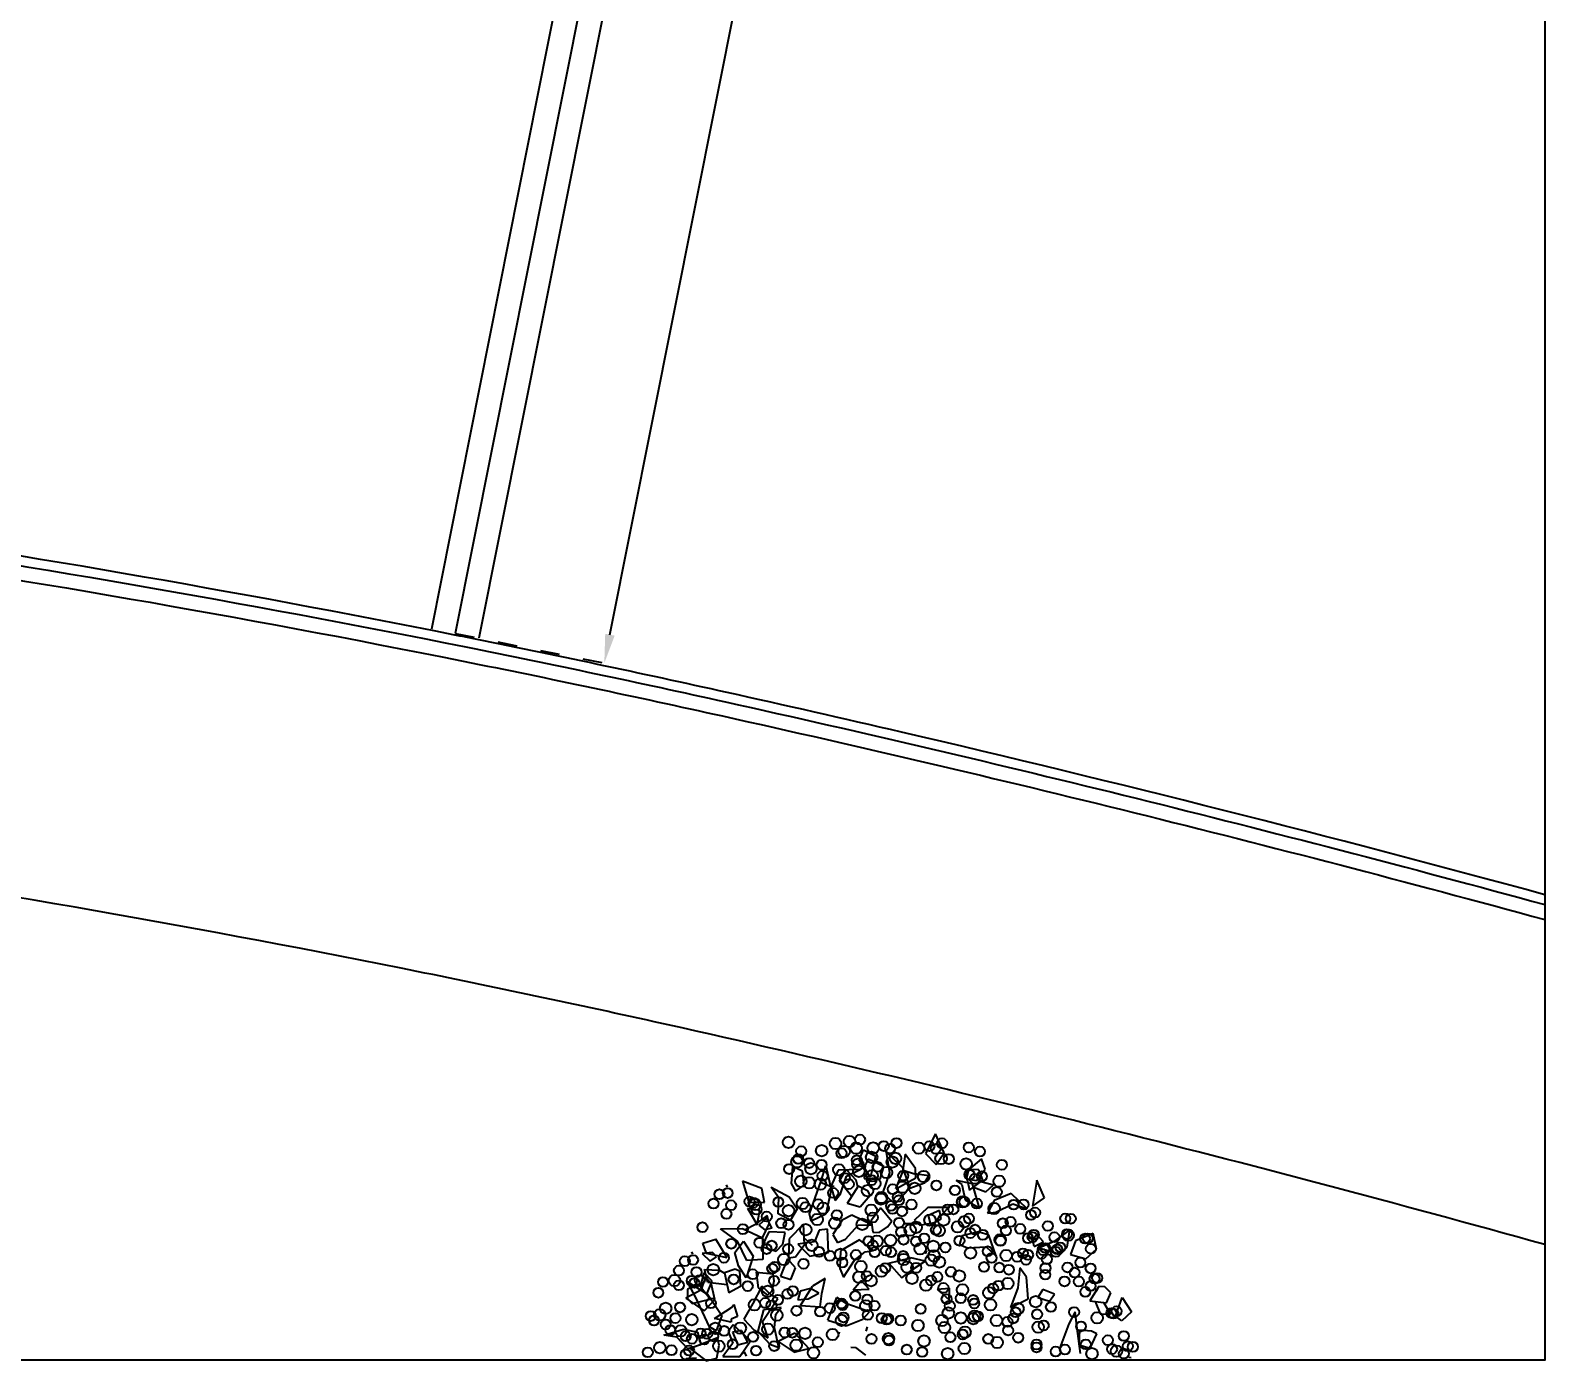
# Model space of a CAD drawing. Header units: millimetres. Extents: x 441061 to 442903, y 4515148 to 4515613.
# Drawn here: x 442364.61 to 442372.47, y 4515523.83 to 4515530.73 of the extents above; entities that cross this region are included whole.
import ezdxf

# ---------------------------------------------------------------- set-up
doc = ezdxf.new("R2010")
doc.units = ezdxf.units.MM
doc.linetypes.add('CONTINUA', pattern=[0])
doc.linetypes.add('PUNTOS2', pattern=[0.125, 0, -0.125])
for name, color, linetype in [('01_alzado', 5, 'CONTINUA'), ('01_cotas', 254, 'Continuous'), ('01_ejes', 10, 'Continuous'), ('01_implantación', 5, 'Continuous'), ('01_pinos', 7, 'Continuous'), ('01_piscinas', 254, 'Continuous'), ('01_urb interior', 4, 'Continuous'), ('ARBOL', 116, 'Continuous')]:
    doc.layers.add(name, color=color, linetype=linetype)
doc.styles.add('Estilo1', font='swissel.ttf')
doc.styles.add('ROMANS', font='romans')
doc.dimstyles.new('DECIMAL-50', dxfattribs={"dimtxt": 0.08, "dimasz": 0.15, "dimexe": 0.09, "dimexo": 0, "dimgap": 0.09, "dimtad": 0, "dimzin": 0, "dimdsep": 46, "dimtxsty": 'ROMANS', "dimcen": 0.09, "dimclrt": 6, "dimadec": 0, "dimazin": 0, "dimtfac": 1.38, "dimtix": 1, "dimtofl": 0, "dimtmove": 2, "dimatfit": 3, "dimldrblk": 'OBLIQUE', "dimfxl": 1, "dimtolj": 1, "dimtzin": 0, "dimarcsym": 0})

# ---------------------------------------------------------------- blocks, each defined once
blk = doc.blocks.new('*D141')
at = {"layer": '01_cotas', "color": 0, "linetype": 'PUNTOS2', "lineweight": -2, "transparency": 16777216}
for p, q in [((442370.722, 4515547.2203), (442371.5833, 4515547.049)), ((442366.8191, 4515527.5998), (442367.6804, 4515527.4285))]:
    blk.add_line(p, q, dxfattribs=at)
at = {"layer": '01_cotas', "color": 0, "lineweight": -2, "transparency": 16777216}
for p, q in [((442371.4658, 4515546.9194), (442369.6296, 4515537.6888)), ((442367.6214, 4515527.5931), (442369.4575, 4515536.8237))]:
    blk.add_line(p, q, dxfattribs=at)
at = {"layer": '01_cotas', "color": 0, "transparency": 16777216}
for points in [[(442371.4413, 4515546.9243), (442371.4903, 4515546.9145), (442371.4951, 4515547.0665)], [(442367.5968, 4515527.598), (442367.6459, 4515527.5883), (442367.5921, 4515527.446)]]:
    blk.add_solid(points, dxfattribs=at)
at = {"layer": '01_cotas', "color": 7, "transparency": 16777216, "insert": (442369.5436, 4515537.2563), "char_height": 0.18, "attachment_point": 5, "rotation": 78.74941, "style": 'Estilo1'}
blk.add_mtext('\\A1;20.00', dxfattribs=at)

msp = doc.modelspace()

# ---------------------------------------------------------------- linework, layer by layer
at = {"layer": '01_alzado', "elevation": 0}
msp.add_lwpolyline([(442335.7042, 4515554.5174), (442372.4705, 4515554.5174), (442372.4705, 4515523.8294), (442335.7042, 4515523.8294)], close=True, dxfattribs=at)
msp.add_lwpolyline([(442335.7042, 4515554.5174), (442372.4705, 4515554.5174), (442372.4705, 4515523.8294), (442335.7042, 4515523.8294)], close=True, dxfattribs=at)
at = {"layer": '01_ejes', "color": 10, "ltscale": 0.25}
msp.add_line((442370.722, 4515547.2203, 837.551), (442366.8191, 4515527.5998, 837.551), dxfattribs=at)
at = {"layer": '01_implantación', "linetype": 'Continuous'}
for p, q in [((442366.6965, 4515527.6242, 837.551), (442370.5507, 4515546.9995, 837.551)), ((442370.7958, 4515546.9505, 837.551), (442366.9417, 4515527.5754, 837.551))]:
    msp.add_line(p, q, dxfattribs=at)
for centre, radius, start, end in [((442353.7524, 4515462.1644, 837.551), 66.7187, 78.707237, 84.713754), ((442353.7524, 4515462.1644, 837.551), 66.7187, 78.65032, 78.707237), ((442353.7524, 4515462.1644, 837.551), 66.7187, 78.65032, 78.707237), ((442353.7524, 4515462.1644, 837.551), 66.7187, 77.467368, 78.65032), ((442348.36, 4515437.9063, 837.551), 91.5689, 76.88795, 77.467353), ((442348.36, 4515437.9063, 837.551), 91.5689, 74.733732, 76.88795)]:
    msp.add_arc(centre, radius, start, end, dxfattribs=at)
at = {"layer": '01_pinos', "color": 98}
for p, q in [((442368.7792, 4515524.8231, 837.551), (442368.7815, 4515524.8288, 837.551)), ((442368.2312, 4515524.7267, 837.551), (442368.2261, 4515524.7391, 837.551)), ((442368.713, 4515524.7534, 837.551), (442368.7597, 4515524.7331, 837.551)), ((442368.7597, 4515524.7331, 837.551), (442368.7849, 4515524.7326, 837.551)), ((442368.3809, 4515524.6414, 837.551), (442368.3758, 4515524.6538, 837.551)), ((442368.3454, 4515524.6421, 837.551), (442368.3477, 4515524.6478, 837.551)), ((442369.2156, 4515524.5357, 837.551), (442369.1486, 4515524.5368, 837.551)), ((442368.6721, 4515524.4233, 837.551), (442368.6339, 4515524.4583, 837.551)), ((442369.8065, 4515524.4715, 837.551), (442369.8201, 4515524.4531, 837.551)), ((442368.0519, 4515524.3794, 837.551), (442368.0468, 4515524.3917, 837.551)), ((442369.2581, 4515524.3803, 837.551), (442369.2653, 4515524.3983, 837.551)), ((442369.7502, 4515524.3749, 837.551), (442369.7639, 4515524.3565, 837.551)), ((442370.1402, 4515524.196, 837.551), (442370.1531, 4515524.1928, 837.551)), ((442368.0293, 4515523.9473, 837.551), (442368.036, 4515523.9692, 837.551)), ((442368.1403, 4515523.9596, 837.551), (442368.147, 4515523.9816, 837.551)), ((442368.8002, 4515523.9735, 837.551), (442368.8132, 4515523.9703, 837.551)), ((442368.9513, 4515523.9792, 837.551), (442368.958, 4515524.0011, 837.551)), ((442370.3124, 4515523.8451, 837.551), (442370.3254, 4515523.8419, 837.551))]:
    msp.add_line(p, q, dxfattribs=at)
for centre, radius in [((442368.5475, 4515524.9591, 837.551), 0.0297), ((442368.7916, 4515524.9528, 837.551), 0.0297), ((442368.8635, 4515524.9636, 837.551), 0.0297), ((442368.9189, 4515524.9738, 837.551), 0.0258), ((442369.0419, 4515524.9399, 837.551), 0.0258), ((442369.1079, 4515524.9555, 837.551), 0.0258), ((442369.2785, 4515524.9392, 837.551), 0.0258), ((442369.3445, 4515524.9548, 837.551), 0.0258), ((442368.5918, 4515524.8585, 837.551), 0.0297), ((442368.5983, 4515524.8727, 837.551), 0.0258), ((442368.6135, 4515524.9133, 837.551), 0.0258), ((442368.7198, 4515524.916, 837.551), 0.0297), ((442368.8226, 4515524.9028, 837.551), 0.0258), ((442368.836, 4515524.912, 837.551), 0.0297), ((442368.8988, 4515524.9285, 837.551), 0.0297), ((442368.902, 4515524.8662, 837.551), 0.0258), ((442368.9789, 4515524.8816, 837.551), 0.0297), ((442368.9865, 4515524.9297, 837.551), 0.0297), ((442369.0743, 4515524.9264, 837.551), 0.0258), ((442369.086, 4515524.8573, 837.551), 0.0297), ((442369.1025, 4515524.8764, 837.551), 0.0297), ((442369.2231, 4515524.9289, 837.551), 0.0297), ((442369.3109, 4515524.9257, 837.551), 0.0258), ((442369.339, 4515524.8756, 837.551), 0.0297), ((442369.3794, 4515524.8726, 837.551), 0.0258), ((442369.4827, 4515524.9326, 837.551), 0.0258), ((442369.5408, 4515524.9113, 837.551), 0.0258), ((442368.551, 4515524.8205, 837.551), 0.0258), ((442368.6547, 4515524.8516, 837.551), 0.0258), ((442368.6641, 4515524.8228, 837.551), 0.0297), ((442368.7193, 4515524.8428, 837.551), 0.0258), ((442368.7241, 4515524.7851, 837.551), 0.0258), ((442368.8088, 4515524.8171, 837.551), 0.0297), ((442368.907, 4515524.8448, 837.551), 0.0297), ((442368.913, 4515524.809, 837.551), 0.0297), ((442368.9819, 4515524.7857, 837.551), 0.0297), ((442369.0099, 4515524.8316, 837.551), 0.0258), ((442369.056, 4515524.803, 837.551), 0.0297), ((442369.1426, 4515524.7864, 837.551), 0.0258), ((442369.2486, 4515524.7817, 837.551), 0.0297), ((442369.4688, 4515524.847, 837.551), 0.0297), ((442369.4865, 4515524.7918, 837.551), 0.0258), ((442369.5511, 4515524.783, 837.551), 0.0258), ((442369.6545, 4515524.8429, 837.551), 0.0258), ((442368.6115, 4515524.757, 837.551), 0.0297), ((442368.6553, 4515524.7487, 837.551), 0.0297), ((442368.7129, 4515524.7426, 837.551), 0.0297), ((442368.8394, 4515524.7734, 837.551), 0.0258), ((442368.8604, 4515524.7424, 837.551), 0.0258), ((442368.9572, 4515524.7084, 837.551), 0.0297), ((442368.979, 4515524.7632, 837.551), 0.0258), ((442368.996, 4515524.7459, 837.551), 0.0297), ((442369.0886, 4515524.7159, 837.551), 0.0258), ((442369.1392, 4515524.7264, 837.551), 0.0297), ((442369.2024, 4515524.7204, 837.551), 0.0297), ((442369.3146, 4515524.7358, 837.551), 0.0258), ((442369.411, 4515524.7101, 837.551), 0.0258), ((442369.5143, 4515524.7701, 837.551), 0.0258), ((442369.628, 4515524.7017, 837.551), 0.0258), ((442369.6406, 4515524.7573, 837.551), 0.0297), ((442368.1585, 4515524.6414, 837.551), 0.0258), ((442368.189, 4515524.6896, 837.551), 0.0258), ((442368.232, 4515524.6961, 837.551), 0.0258), ((442368.2497, 4515524.6331, 837.551), 0.0258), ((442368.3454, 4515524.6518, 837.551), 0.0258), ((442368.3656, 4515524.6457, 837.551), 0.0258), ((442368.375, 4515524.6362, 837.551), 0.0297), ((442368.4949, 4515524.6496, 837.551), 0.0258), ((442368.6199, 4515524.6416, 837.551), 0.0297), ((442368.6358, 4515524.6227, 837.551), 0.0258), ((442368.7018, 4515524.6383, 837.551), 0.0258), ((442368.7789, 4515524.6968, 837.551), 0.0258), ((442369.0273, 4515524.6649, 837.551), 0.0297), ((442369.0296, 4515524.6727, 837.551), 0.0297), ((442369.0793, 4515524.6298, 837.551), 0.0258), ((442369.1144, 4515524.6758, 837.551), 0.0258), ((442369.1201, 4515524.6587, 837.551), 0.0258), ((442369.1857, 4515524.6363, 837.551), 0.0258), ((442369.4513, 4515524.6508, 837.551), 0.0297), ((442369.46, 4515524.6505, 837.551), 0.0258), ((442369.5246, 4515524.6417, 837.551), 0.0258), ((442369.7158, 4515524.6357, 837.551), 0.0258), ((442369.7672, 4515524.6369, 837.551), 0.0258), ((442368.2255, 4515524.588, 837.551), 0.0258), ((442368.3816, 4515524.6108, 837.551), 0.0258), ((442368.4349, 4515524.5742, 837.551), 0.0258), ((442368.5481, 4515524.6047, 837.551), 0.0297), ((442368.6964, 4515524.5591, 837.551), 0.0297), ((442368.7271, 4515524.6173, 837.551), 0.0297), ((442368.7987, 4515524.582, 837.551), 0.0258), ((442368.977, 4515524.6069, 837.551), 0.0297), ((442368.9848, 4515524.5691, 837.551), 0.0258), ((442369.0876, 4515524.6134, 837.551), 0.0258), ((442369.1367, 4515524.6008, 837.551), 0.0258), ((442369.2815, 4515524.5552, 837.551), 0.0297), ((442369.3525, 4515524.5562, 837.551), 0.0297), ((442369.3742, 4515524.6109, 837.551), 0.0258), ((442369.4029, 4515524.6112, 837.551), 0.0258), ((442369.4606, 4515524.5476, 837.551), 0.0297), ((442369.4839, 4515524.5636, 837.551), 0.0258), ((442369.6141, 4515524.616, 837.551), 0.0297), ((442369.6999, 4515524.5465, 837.551), 0.0258), ((442369.8057, 4515524.5825, 837.551), 0.0258), ((442369.827, 4515524.5949, 837.551), 0.0258), ((442369.9834, 4515524.5636, 837.551), 0.0258), ((442370.0119, 4515524.5629, 837.551), 0.0258), ((442368.1011, 4515524.5185, 837.551), 0.0258), ((442368.3108, 4515524.5086, 837.551), 0.0258), ((442368.51, 4515524.5393, 837.551), 0.0258), ((442368.5477, 4515524.5316, 837.551), 0.0258), ((442368.6371, 4515524.5059, 837.551), 0.0297), ((442368.7875, 4515524.5395, 837.551), 0.0297), ((442368.9305, 4515524.5336, 837.551), 0.0297), ((442369.1212, 4515524.5419, 837.551), 0.0258), ((442369.1317, 4515524.4942, 837.551), 0.0258), ((442369.1787, 4515524.5036, 837.551), 0.0297), ((442369.2097, 4515524.5183, 837.551), 0.0297), ((442369.3126, 4515524.5051, 837.551), 0.0258), ((442369.3289, 4515524.501, 837.551), 0.0297), ((442369.4249, 4515524.5204, 837.551), 0.0297), ((442369.4915, 4515524.488, 837.551), 0.0258), ((442369.5154, 4515524.5065, 837.551), 0.0258), ((442369.5562, 4515524.4792, 837.551), 0.0258), ((442369.6595, 4515524.5392, 837.551), 0.0258), ((442369.6756, 4515524.5014, 837.551), 0.0258), ((442369.7499, 4515524.5103, 837.551), 0.0258), ((442369.8138, 4515524.4673, 837.551), 0.0258), ((442369.8202, 4515524.4799, 837.551), 0.0258), ((442369.8931, 4515524.525, 837.551), 0.0258), ((442369.9272, 4515524.467, 837.551), 0.0258), ((442369.9923, 4515524.4832, 837.551), 0.0258), ((442369.9981, 4515524.4773, 837.551), 0.0297), ((442368.2508, 4515524.4332, 837.551), 0.0258), ((442368.397, 4515524.4379, 837.551), 0.0258), ((442368.434, 4515524.4054, 837.551), 0.0258), ((442368.4605, 4515524.4233, 837.551), 0.0258), ((442368.5455, 4515524.4062, 837.551), 0.0258), ((442368.6684, 4515524.4249, 837.551), 0.0297), ((442368.7061, 4515524.3911, 837.551), 0.0258), ((442368.9631, 4515524.4464, 837.551), 0.0258), ((442368.9854, 4515524.4235, 837.551), 0.0258), ((442368.9946, 4515524.3892, 837.551), 0.0258), ((442369.0066, 4515524.4469, 837.551), 0.0297), ((442369.0528, 4515524.397, 837.551), 0.0258), ((442369.0769, 4515524.4509, 837.551), 0.0297), ((442369.0796, 4515524.3891, 837.551), 0.0258), ((442369.1446, 4515524.4539, 837.551), 0.0258), ((442369.2092, 4515524.4451, 837.551), 0.0258), ((442369.2301, 4515524.4064, 837.551), 0.0297), ((442369.2518, 4515524.4611, 837.551), 0.0258), ((442369.2987, 4515524.4195, 837.551), 0.0297), ((442369.3615, 4515524.4138, 837.551), 0.0258), ((442369.4345, 4515524.4487, 837.551), 0.0258), ((442369.4922, 4515524.3851, 837.551), 0.0297), ((442369.5808, 4515524.3939, 837.551), 0.0258), ((442369.6457, 4515524.4535, 837.551), 0.0297), ((442369.6474, 4515524.4478, 837.551), 0.0258), ((442369.7901, 4515524.462, 837.551), 0.0258), ((442369.8706, 4515524.4037, 837.551), 0.0297), ((442369.8804, 4515524.411, 837.551), 0.0258), ((442369.934, 4515524.3911, 837.551), 0.0258), ((442369.9422, 4515524.4041, 837.551), 0.0258), ((442369.9577, 4515524.4145, 837.551), 0.0258), ((442370.0859, 4515524.4596, 837.551), 0.0258), ((442370.1006, 4515524.4609, 837.551), 0.0258), ((442370.1164, 4515524.4071, 837.551), 0.0258), ((442368.0097, 4515524.3423, 837.551), 0.0258), ((442368.0526, 4515524.3487, 837.551), 0.0258), ((442368.2126, 4515524.3603, 837.551), 0.0258), ((442368.4756, 4515524.313, 837.551), 0.0258), ((442368.5237, 4515524.3514, 837.551), 0.0297), ((442368.6258, 4515524.3291, 837.551), 0.0258), ((442368.7625, 4515524.37, 837.551), 0.0258), ((442368.818, 4515524.3779, 837.551), 0.0297), ((442368.8265, 4515524.3357, 837.551), 0.0258), ((442368.8976, 4515524.3753, 837.551), 0.0258), ((442368.9226, 4515524.3151, 837.551), 0.0297), ((442369.1452, 4515524.3511, 837.551), 0.0297), ((442369.1429, 4515524.3698, 837.551), 0.0258), ((442369.1637, 4515524.3115, 837.551), 0.0297), ((442369.2102, 4515524.3084, 837.551), 0.0258), ((442369.2872, 4515524.3482, 837.551), 0.0297), ((442369.3025, 4515524.3706, 837.551), 0.0297), ((442369.33, 4515524.3385, 837.551), 0.0297), ((442369.5618, 4515524.3126, 837.551), 0.0258), ((442369.6013, 4515524.3591, 837.551), 0.0258), ((442369.6413, 4515524.3092, 837.551), 0.0258), ((442369.6769, 4515524.3725, 837.551), 0.0297), ((442369.7339, 4515524.3654, 837.551), 0.0258), ((442369.764, 4515524.3834, 837.551), 0.0258), ((442369.7797, 4515524.3498, 837.551), 0.0258), ((442369.7902, 4515524.3755, 837.551), 0.0258), ((442369.8613, 4515524.3808, 837.551), 0.0258), ((442369.8881, 4515524.3527, 837.551), 0.0258), ((442369.9951, 4515524.3102, 837.551), 0.0258), ((442370.0615, 4515524.3356, 837.551), 0.0258), ((442367.8964, 4515524.2346, 837.551), 0.0258), ((442367.9565, 4515524.2426, 837.551), 0.0297), ((442367.9792, 4515524.2941, 837.551), 0.0258), ((442368.0461, 4515524.2406, 837.551), 0.0258), ((442368.0594, 4515524.2294, 837.551), 0.0258), ((442368.0704, 4515524.2857, 837.551), 0.0258), ((442368.087, 4515524.2442, 837.551), 0.0258), ((442368.1575, 4515524.2986, 837.551), 0.0297), ((442368.2628, 4515524.2482, 837.551), 0.0258), ((442368.3622, 4515524.275, 837.551), 0.0258), ((442368.4635, 4515524.3041, 837.551), 0.0258), ((442368.4727, 4515524.241, 837.551), 0.0258), ((442368.9132, 4515524.2594, 837.551), 0.0297), ((442368.9536, 4515524.2651, 837.551), 0.0258), ((442368.9757, 4515524.2413, 837.551), 0.0297), ((442369.0297, 4515524.2908, 837.551), 0.0297), ((442369.0499, 4515524.3069, 837.551), 0.0258), ((442369.1884, 4515524.2536, 837.551), 0.0297), ((442369.2874, 4515524.2427, 837.551), 0.0258), ((442369.3198, 4515524.2611, 837.551), 0.0258), ((442369.3903, 4515524.287, 837.551), 0.0258), ((442369.4336, 4515524.2656, 837.551), 0.0297), ((442369.6852, 4515524.2272, 837.551), 0.0297), ((442369.6909, 4515524.2983, 837.551), 0.0258), ((442369.8797, 4515524.2726, 837.551), 0.0258), ((442369.8808, 4515524.307, 837.551), 0.0258), ((442369.9793, 4515524.2376, 837.551), 0.0258), ((442370.0321, 4515524.2833, 837.551), 0.0258), ((442370.0539, 4515524.237, 837.551), 0.0258), ((442370.1149, 4515524.3052, 837.551), 0.0258), ((442370.1355, 4515524.252, 837.551), 0.0258), ((442370.1488, 4515524.2551, 837.551), 0.0258), ((442367.8724, 4515524.1789, 837.551), 0.0258), ((442367.9789, 4515524.2171, 837.551), 0.0258), ((442368.3359, 4515524.213, 837.551), 0.0258), ((442368.4397, 4515524.1859, 837.551), 0.0297), ((442368.5426, 4515524.1727, 837.551), 0.0258), ((442368.5703, 4515524.1875, 837.551), 0.0258), ((442368.894, 4515524.1622, 837.551), 0.0258), ((442369.2608, 4515524.2179, 837.551), 0.0297), ((442369.3513, 4515524.2039, 837.551), 0.0258), ((442369.4503, 4515524.194, 837.551), 0.0297), ((442369.587, 4515524.178, 837.551), 0.0297), ((442369.6091, 4515524.2015, 837.551), 0.0258), ((442369.6369, 4515524.2156, 837.551), 0.0258), ((442370.0874, 4515524.1832, 837.551), 0.0258), ((442370.1151, 4515524.2137, 837.551), 0.0258), ((442367.9105, 4515524.0978, 837.551), 0.0297), ((442367.985, 4515524.1028, 837.551), 0.0258), ((442368.1455, 4515524.1246, 837.551), 0.0258), ((442368.3712, 4515524.116, 837.551), 0.0297), ((442368.4267, 4515524.1262, 837.551), 0.0258), ((442368.459, 4515524.1127, 837.551), 0.0258), ((442368.4927, 4515524.1418, 837.551), 0.0258), ((442368.5895, 4515524.0855, 837.551), 0.0258), ((442368.7119, 4515524.0807, 837.551), 0.0258), ((442368.7623, 4515524.0989, 837.551), 0.0258), ((442368.8229, 4515524.1226, 837.551), 0.0258), ((442368.8284, 4515524.1145, 837.551), 0.0258), ((442368.9492, 4515524.111, 837.551), 0.0297), ((442368.9565, 4515524.1442, 837.551), 0.0258), ((442368.9935, 4515524.1117, 837.551), 0.0258), ((442369.2331, 4515524.0947, 837.551), 0.0258), ((442369.3679, 4515524.146, 837.551), 0.0258), ((442369.3767, 4515524.0734, 837.551), 0.0297), ((442369.3841, 4515524.111, 837.551), 0.0258), ((442369.4411, 4515524.1503, 837.551), 0.0258), ((442369.5058, 4515524.1415, 837.551), 0.0258), ((442369.5116, 4515524.1231, 837.551), 0.0258), ((442369.5952, 4515524.1159, 837.551), 0.0297), ((442369.7261, 4515524.0773, 837.551), 0.0258), ((442369.7384, 4515524.0963, 837.551), 0.0297), ((442369.83, 4515524.1323, 837.551), 0.0297), ((442369.9091, 4515524.1047, 837.551), 0.0258), ((442370.0291, 4515524.0783, 837.551), 0.0258), ((442370.2226, 4515524.0737, 837.551), 0.0258), ((442370.2496, 4515524.0828, 837.551), 0.0258), ((442367.8335, 4515524.0579, 837.551), 0.0258), ((442367.8499, 4515524.0347, 837.551), 0.0258), ((442367.8795, 4515524.0644, 837.551), 0.0297), ((442367.9106, 4515524.0143, 837.551), 0.0258), ((442367.961, 4515524.047, 837.551), 0.0258), ((442368.0456, 4515524.0392, 837.551), 0.0297), ((442368.1675, 4515523.994, 837.551), 0.0297), ((442368.2977, 4515523.9953, 837.551), 0.0297), ((442368.4872, 4515524.0627, 837.551), 0.0297), ((442368.8229, 4515524.0354, 837.551), 0.0297), ((442368.8329, 4515524.0509, 837.551), 0.0258), ((442368.959, 4515524.064, 837.551), 0.0258), ((442369.0313, 4515524.0469, 837.551), 0.0258), ((442369.0563, 4515524.0391, 837.551), 0.0258), ((442369.0652, 4515524.0435, 837.551), 0.0258), ((442369.1298, 4515524.0347, 837.551), 0.0258), ((442369.2193, 4515524.0091, 837.551), 0.0297), ((442369.3441, 4515524.0342, 837.551), 0.0297), ((442369.3563, 4515523.9981, 837.551), 0.0297), ((442369.4417, 4515524.0475, 837.551), 0.0297), ((442369.5061, 4515524.044, 837.551), 0.0297), ((442369.5135, 4515524.0573, 837.551), 0.0297), ((442369.5304, 4515524.0562, 837.551), 0.0258), ((442369.6265, 4515524.0349, 837.551), 0.0297), ((442369.6835, 4515524.0277, 837.551), 0.0258), ((442369.7136, 4515524.0457, 837.551), 0.0258), ((442369.8374, 4515524.0669, 837.551), 0.0258), ((442369.8432, 4515524.0006, 837.551), 0.0297), ((442369.8715, 4515524.0089, 837.551), 0.0258), ((442370.065, 4515524.0042, 837.551), 0.0258), ((442370.1486, 4515524.0483, 837.551), 0.0297), ((442370.2331, 4515524.0704, 837.551), 0.0258), ((442367.9347, 4515523.985, 837.551), 0.0258), ((442367.9885, 4515523.9815, 837.551), 0.0297), ((442368.0143, 4515523.9533, 837.551), 0.0258), ((442368.0467, 4515523.9398, 837.551), 0.0258), ((442368.0914, 4515523.9683, 837.551), 0.0258), ((442368.111, 4515523.9364, 837.551), 0.0258), ((442368.1254, 4515523.9657, 837.551), 0.0258), ((442368.1577, 4515523.9522, 837.551), 0.0258), ((442368.2139, 4515523.9807, 837.551), 0.0258), ((442368.3637, 4515523.9495, 837.551), 0.0258), ((442368.4408, 4515523.9893, 837.551), 0.0297), ((442368.5273, 4515523.9728, 837.551), 0.0258), ((442368.5677, 4515523.9713, 837.551), 0.0258), ((442368.6334, 4515523.968, 837.551), 0.0297), ((442368.6994, 4515523.9222, 837.551), 0.0258), ((442368.7764, 4515523.962, 837.551), 0.0297), ((442368.9778, 4515523.9392, 837.551), 0.0258), ((442369.0658, 4515523.9407, 837.551), 0.0297), ((442369.069, 4515523.9309, 837.551), 0.0258), ((442369.2505, 4515523.9281, 837.551), 0.0297), ((442369.3873, 4515523.9481, 837.551), 0.0258), ((442369.4512, 4515523.9624, 837.551), 0.0258), ((442369.4634, 4515523.9738, 837.551), 0.0297), ((442369.584, 4515523.9391, 837.551), 0.0258), ((442369.6301, 4515523.921, 837.551), 0.0297), ((442369.6868, 4515523.9833, 837.551), 0.0258), ((442369.7393, 4515523.9455, 837.551), 0.0258), ((442370.2044, 4515523.9324, 837.551), 0.0258), ((442370.2872, 4515523.9543, 837.551), 0.0258), ((442367.8175, 4515523.8696, 837.551), 0.0258), ((442367.88, 4515523.8937, 837.551), 0.0297), ((442367.9406, 4515523.8806, 837.551), 0.0258), ((442368.015, 4515523.8585, 837.551), 0.0258), ((442368.0317, 4515523.8787, 837.551), 0.0258), ((442368.1859, 4515523.9021, 837.551), 0.0297), ((442368.258, 4515523.9113, 837.551), 0.0258), ((442368.3792, 4515523.8782, 837.551), 0.0258), ((442368.4734, 4515523.9022, 837.551), 0.0258), ((442368.5871, 4515523.9067, 837.551), 0.0297), ((442368.6776, 4515523.8674, 837.551), 0.0297), ((442369.161, 4515523.8837, 837.551), 0.0258), ((442369.241, 4515523.8713, 837.551), 0.0258), ((442369.3734, 4515523.8625, 837.551), 0.0297), ((442369.46, 4515523.8897, 837.551), 0.0297), ((442369.8346, 4515523.8952, 837.551), 0.0258), ((442369.8346, 4515523.9102, 837.551), 0.0258), ((442369.9335, 4515523.8736, 837.551), 0.0258), ((442369.9817, 4515523.8839, 837.551), 0.0258), ((442370.0898, 4515523.9111, 837.551), 0.0258), ((442370.1218, 4515523.8626, 837.551), 0.0297), ((442370.2262, 4515523.8861, 837.551), 0.0258), ((442370.2494, 4515523.876, 837.551), 0.0297), ((442370.2874, 4515523.8628, 837.551), 0.0258), ((442370.3077, 4515523.9011, 837.551), 0.0258), ((442370.3339, 4515523.8981, 837.551), 0.0258)]:
    msp.add_circle(centre, radius, dxfattribs=at)
at = {"layer": '01_piscinas', "elevation": 837.551}
msp.add_lwpolyline([(442372.4705, 4515524.4286, 0.013259), (442367.8503, 4515525.585, 0.005162), (442366.538, 4515525.8626, 0.026485), (442359.7323, 4515526.8573, 0.006797), (442357.9677, 4515527.0082)], format="xyb", dxfattribs=at)
at = {"layer": '01_urb interior', "color": 2, "elevation": 837.551}
for points in [[(442335.7042, 4515527.9962), (442338.1787, 4515528.1341), (442338.2233, 4515528.1366), (442343.6116, 4515528.4368, 0.005835), (442352.0075, 4515528.8637, -0.002257), (442352.611, 4515528.8726, -0.002318), (442353.229, 4515528.8761, -0.000234), (442353.2447, 4515528.8761, -0.000109), (442353.2738, 4515528.8762, -0.024811), (442359.8961, 4515528.55, -0.026464), (442366.8742, 4515527.5298, -0.005162), (442368.2208, 4515527.245, -0.011961), (442372.4705, 4515526.193, -0.011961)], [(442335.7042, 4515527.9211), (442338.1829, 4515528.0592), (442338.2275, 4515528.0617), (442343.6151, 4515528.3618, 0.005834), (442352.0106, 4515528.7887, -0.002251), (442352.6118, 4515528.7976, -0.002318), (442353.2292, 4515528.8011, -0.000235), (442353.2448, 4515528.8011, -0.000109), (442353.2738, 4515528.8012, -0.024812), (442359.889, 4515528.4753, -0.026464), (442366.8594, 4515527.4563, -0.005162), (442368.2045, 4515527.1718, -0.012017), (442372.4705, 4515526.1153, -0.012017)]]:
    msp.add_lwpolyline(points, format="xyb", dxfattribs=at)
at = {"layer": 'ARBOL', "color": 56}
for p, q in [((442369.3108, 4515525.0033, 837.551), (442369.2581, 4515524.9017, 837.551)), ((442369.3558, 4515524.9048, 837.551), (442369.3108, 4515525.0033, 837.551)), ((442368.914, 4515524.8683, 837.551), (442368.9375, 4515524.9207, 837.551)), ((442368.9375, 4515524.9207, 837.551), (442369.0007, 4515524.8877, 837.551)), ((442368.9737, 4515524.7763, 837.551), (442369.0007, 4515524.8877, 837.551)), ((442369.0726, 4515524.8012, 837.551), (442369.0553, 4515524.9085, 837.551)), ((442369.0553, 4515524.9085, 837.551), (442369.1382, 4515524.8291, 837.551)), ((442369.1522, 4515524.8986, 837.551), (442369.1383, 4515524.8029, 837.551)), ((442369.2062, 4515524.8243, 837.551), (442369.1522, 4515524.8986, 837.551)), ((442369.2581, 4515524.9017, 837.551), (442369.3144, 4515524.8442, 837.551)), ((442369.3144, 4515524.8442, 837.551), (442369.3558, 4515524.9048, 837.551)), ((442368.5676, 4515524.8346, 837.551), (442368.5616, 4515524.7461, 837.551)), ((442368.6195, 4515524.8101, 837.551), (442368.5676, 4515524.8346, 837.551)), ((442368.6293, 4515524.7362, 837.551), (442368.6195, 4515524.8101, 837.551)), ((442368.716, 4515524.7542, 837.551), (442368.7407, 4515524.837, 837.551)), ((442368.7407, 4515524.837, 837.551), (442368.7682, 4515524.7142, 837.551)), ((442368.8047, 4515524.8155, 837.551), (442368.7674, 4515524.7293, 837.551)), ((442368.9194, 4515524.818, 837.551), (442368.8047, 4515524.8155, 837.551)), ((442368.8129, 4515524.7581, 837.551), (442368.8475, 4515524.8176, 837.551)), ((442368.8475, 4515524.8176, 837.551), (442368.8991, 4515524.7623, 837.551)), ((442368.8487, 4515524.7837, 837.551), (442368.9194, 4515524.818, 837.551)), ((442368.9737, 4515524.7763, 837.551), (442368.914, 4515524.8683, 837.551)), ((442368.9449, 4515524.8402, 837.551), (442368.9402, 4515524.7714, 837.551)), ((442368.9615, 4515524.8716, 837.551), (442368.9449, 4515524.8402, 837.551)), ((442369.0422, 4515524.8336, 837.551), (442368.9615, 4515524.8716, 837.551)), ((442369.0233, 4515524.7678, 837.551), (442369.0422, 4515524.8336, 837.551)), ((442369.1382, 4515524.8291, 837.551), (442369.177, 4515524.721, 837.551)), ((442369.1432, 4515524.8152, 837.551), (442369.2014, 4515524.7962, 837.551)), ((442369.2084, 4515524.7745, 837.551), (442369.2062, 4515524.8243, 837.551)), ((442369.4904, 4515524.8177, 837.551), (442369.4667, 4515524.7959, 837.551)), ((442369.4817, 4515524.8157, 837.551), (442369.4692, 4515524.7705, 837.551)), ((442369.5485, 4515524.874, 837.551), (442369.4817, 4515524.8157, 837.551)), ((442369.5347, 4515524.8173, 837.551), (442369.4904, 4515524.8177, 837.551)), ((442369.5226, 4515524.7608, 837.551), (442369.5679, 4515524.8199, 837.551)), ((442369.555, 4515524.7636, 837.551), (442369.5347, 4515524.8173, 837.551)), ((442369.5679, 4515524.8199, 837.551), (442369.5485, 4515524.874, 837.551)), ((442368.4096, 4515524.7201, 837.551), (442368.3081, 4515524.7579, 837.551)), ((442368.3081, 4515524.7579, 837.551), (442368.3426, 4515524.6488, 837.551)), ((442368.5616, 4515524.7461, 837.551), (442368.5847, 4515524.7053, 837.551)), ((442368.5847, 4515524.7053, 837.551), (442368.6293, 4515524.7362, 837.551)), ((442368.6558, 4515524.5891, 837.551), (442368.716, 4515524.7542, 837.551)), ((442368.7674, 4515524.7293, 837.551), (442368.7902, 4515524.6571, 837.551)), ((442368.8744, 4515524.6796, 837.551), (442368.8129, 4515524.7581, 837.551)), ((442368.8166, 4515524.6919, 837.551), (442368.8487, 4515524.7837, 837.551)), ((442368.8166, 4515524.6919, 837.551), (442368.8487, 4515524.7837, 837.551)), ((442368.9086, 4515524.7315, 837.551), (442368.8514, 4515524.6424, 837.551)), ((442368.9071, 4515524.7291, 837.551), (442368.8991, 4515524.7623, 837.551)), ((442368.9614, 4515524.7066, 837.551), (442368.9086, 4515524.7315, 837.551)), ((442368.9402, 4515524.7714, 837.551), (442369.0233, 4515524.7678, 837.551)), ((442369.0363, 4515524.6961, 837.551), (442369.0726, 4515524.8012, 837.551)), ((442369.1042, 4515524.7183, 837.551), (442369.1383, 4515524.8029, 837.551)), ((442369.1042, 4515524.7183, 837.551), (442369.2084, 4515524.7745, 837.551)), ((442369.177, 4515524.721, 837.551), (442369.2533, 4515524.7485, 837.551)), ((442369.2763, 4515524.7856, 837.551), (442369.2014, 4515524.7962, 837.551)), ((442369.2533, 4515524.7485, 837.551), (442369.2763, 4515524.7856, 837.551)), ((442369.5017, 4515524.7434, 837.551), (442369.4167, 4515524.7614, 837.551)), ((442369.4167, 4515524.7614, 837.551), (442369.4469, 4515524.741, 837.551)), ((442369.4469, 4515524.741, 837.551), (442369.4643, 4515524.6606, 837.551)), ((442369.4667, 4515524.7959, 837.551), (442369.4868, 4515524.7108, 837.551)), ((442369.4692, 4515524.7705, 837.551), (442369.5226, 4515524.7608, 837.551)), ((442369.4868, 4515524.7108, 837.551), (442369.555, 4515524.7636, 837.551)), ((442369.5389, 4515524.6169, 837.551), (442369.5017, 4515524.7434, 837.551)), ((442369.5081, 4515524.7273, 837.551), (442369.5715, 4515524.7017, 837.551)), ((442369.5451, 4515524.7559, 837.551), (442369.6109, 4515524.7381, 837.551)), ((442369.5715, 4515524.7017, 837.551), (442369.6109, 4515524.7381, 837.551)), ((442369.8365, 4515524.7634, 837.551), (442369.8128, 4515524.6288, 837.551)), ((442369.8761, 4515524.6712, 837.551), (442369.8365, 4515524.7634, 837.551)), ((442368.3426, 4515524.6488, 837.551), (442368.4231, 4515524.6479, 837.551)), ((442368.4231, 4515524.6479, 837.551), (442368.4096, 4515524.7201, 837.551)), ((442368.4978, 4515524.6714, 837.551), (442368.4569, 4515524.7263, 837.551)), ((442368.4569, 4515524.7263, 837.551), (442368.5517, 4515524.6769, 837.551)), ((442368.4945, 4515524.5878, 837.551), (442368.4978, 4515524.6714, 837.551)), ((442368.5517, 4515524.6769, 837.551), (442368.5923, 4515524.6145, 837.551)), ((442368.7682, 4515524.7142, 837.551), (442368.7417, 4515524.5858, 837.551)), ((442368.7902, 4515524.6571, 837.551), (442368.8166, 4515524.6919, 837.551)), ((442368.9713, 4515524.6834, 837.551), (442368.9185, 4515524.6234, 837.551)), ((442368.9713, 4515524.6834, 837.551), (442368.9614, 4515524.7066, 837.551)), ((442369.0986, 4515524.6404, 837.551), (442369.0363, 4515524.6961, 837.551)), ((442369.177, 4515524.721, 837.551), (442369.0986, 4515524.6404, 837.551)), ((442369.4643, 4515524.6606, 837.551), (442369.5389, 4515524.6169, 837.551)), ((442369.6153, 4515524.6582, 837.551), (442369.5805, 4515524.5911, 837.551)), ((442369.7027, 4515524.6929, 837.551), (442369.6153, 4515524.6582, 837.551)), ((442369.7856, 4515524.6135, 837.551), (442369.7027, 4515524.6929, 837.551)), ((442369.8128, 4515524.6288, 837.551), (442369.8761, 4515524.6712, 837.551)), ((442368.3347, 4515524.6184, 837.551), (442368.3848, 4515524.5312, 837.551)), ((442368.3347, 4515524.6184, 837.551), (442368.3985, 4515524.6068, 837.551)), ((442368.4376, 4515524.5796, 837.551), (442368.3772, 4515524.5341, 837.551)), ((442368.3848, 4515524.5312, 837.551), (442368.3985, 4515524.6068, 837.551)), ((442368.4476, 4515524.5371, 837.551), (442368.4376, 4515524.5796, 837.551)), ((442368.5577, 4515524.5549, 837.551), (442368.4945, 4515524.5878, 837.551)), ((442368.5923, 4515524.6145, 837.551), (442368.5577, 4515524.5549, 837.551)), ((442368.6651, 4515524.5507, 837.551), (442368.6558, 4515524.5891, 837.551)), ((442368.7417, 4515524.5858, 837.551), (442368.6651, 4515524.5507, 837.551)), ((442368.8756, 4515524.5807, 837.551), (442368.8258, 4515524.5554, 837.551)), ((442368.9185, 4515524.6234, 837.551), (442368.8514, 4515524.6424, 837.551)), ((442368.9794, 4515524.5317, 837.551), (442368.8756, 4515524.5807, 837.551)), ((442369.0273, 4515524.6195, 837.551), (442368.977, 4515524.5538, 837.551)), ((442369.0273, 4515524.6195, 837.551), (442369.0843, 4515524.5496, 837.551)), ((442369.2705, 4515524.6205, 837.551), (442369.199, 4515524.5528, 837.551)), ((442369.3777, 4515524.6217, 837.551), (442369.2705, 4515524.6205, 837.551)), ((442369.3313, 4515524.6057, 837.551), (442369.2717, 4515524.58, 837.551)), ((442369.2717, 4515524.58, 837.551), (442369.2842, 4515524.5326, 837.551)), ((442369.3058, 4515524.5432, 837.551), (442369.3777, 4515524.6217, 837.551)), ((442369.3402, 4515524.5623, 837.551), (442369.3313, 4515524.6057, 837.551)), ((442369.5805, 4515524.5911, 837.551), (442369.6237, 4515524.597, 837.551)), ((442369.6237, 4515524.597, 837.551), (442369.7113, 4515524.6393, 837.551)), ((442369.6237, 4515524.597, 837.551), (442369.7113, 4515524.6393, 837.551)), ((442369.7113, 4515524.6393, 837.551), (442369.7856, 4515524.6135, 837.551)), ((442368.1945, 4515524.5102, 837.551), (442368.3092, 4515524.5127, 837.551)), ((442368.2825, 4515524.4466, 837.551), (442368.1945, 4515524.5102, 837.551)), ((442368.3092, 4515524.5127, 837.551), (442368.4131, 4515524.4637, 837.551)), ((442368.3226, 4515524.5064, 837.551), (442368.3772, 4515524.5341, 837.551)), ((442368.4346, 4515524.5674, 837.551), (442368.3937, 4515524.5295, 837.551)), ((442368.3937, 4515524.5295, 837.551), (442368.4255, 4515524.5054, 837.551)), ((442368.4452, 4515524.4943, 837.551), (442368.41, 4515524.4195, 837.551)), ((442368.4131, 4515524.4637, 837.551), (442368.4476, 4515524.5371, 837.551)), ((442368.4618, 4515524.5139, 837.551), (442368.4255, 4515524.5054, 837.551)), ((442368.4618, 4515524.5139, 837.551), (442368.4346, 4515524.5674, 837.551)), ((442368.531, 4515524.4909, 837.551), (442368.4452, 4515524.4943, 837.551)), ((442368.5179, 4515524.4305, 837.551), (442368.531, 4515524.4909, 837.551)), ((442368.6252, 4515524.5354, 837.551), (442368.5503, 4515524.4587, 837.551)), ((442368.6298, 4515524.4291, 837.551), (442368.6252, 4515524.5354, 837.551)), ((442368.7062, 4515524.5035, 837.551), (442368.6824, 4515524.4435, 837.551)), ((442368.7495, 4515524.5094, 837.551), (442368.7062, 4515524.5035, 837.551)), ((442368.7554, 4515524.3874, 837.551), (442368.7495, 4515524.5094, 837.551)), ((442368.8258, 4515524.5554, 837.551), (442368.7782, 4515524.4803, 837.551)), ((442368.8432, 4515524.4575, 837.551), (442368.909, 4515524.5287, 837.551)), ((442368.909, 4515524.5287, 837.551), (442368.9794, 4515524.5317, 837.551)), ((442368.977, 4515524.5538, 837.551), (442368.9853, 4515524.4926, 837.551)), ((442368.9853, 4515524.4926, 837.551), (442369.0175, 4515524.4913, 837.551)), ((442369.0175, 4515524.4913, 837.551), (442369.0616, 4515524.52, 837.551)), ((442369.0616, 4515524.52, 837.551), (442369.0843, 4515524.5496, 837.551)), ((442369.199, 4515524.5528, 837.551), (442369.2287, 4515524.53, 837.551)), ((442369.2287, 4515524.53, 837.551), (442369.3058, 4515524.5432, 837.551)), ((442369.2842, 4515524.5326, 837.551), (442369.3402, 4515524.5623, 837.551)), ((442369.5337, 4515524.494, 837.551), (442369.4469, 4515524.4745, 837.551)), ((442369.5867, 4515524.4767, 837.551), (442369.5337, 4515524.494, 837.551)), ((442370.0072, 4515524.5059, 837.551), (442369.9296, 4515524.4481, 837.551)), ((442369.9929, 4515524.4152, 837.551), (442370.0072, 4515524.5059, 837.551)), ((442368.1026, 4515524.4355, 837.551), (442368.1705, 4515524.457, 837.551)), ((442368.1229, 4515524.3819, 837.551), (442368.1026, 4515524.4355, 837.551)), ((442368.2302, 4515524.3591, 837.551), (442368.1705, 4515524.457, 837.551)), ((442368.2686, 4515524.388, 837.551), (442368.3139, 4515524.4472, 837.551)), ((442368.3312, 4515524.3466, 837.551), (442368.2825, 4515524.4466, 837.551)), ((442368.3139, 4515524.4472, 837.551), (442368.3646, 4515524.3691, 837.551)), ((442368.41, 4515524.4195, 837.551), (442368.4842, 4515524.3938, 837.551)), ((442368.4131, 4515524.4637, 837.551), (442368.4147, 4515524.3512, 837.551)), ((442368.4842, 4515524.3938, 837.551), (442368.5179, 4515524.4305, 837.551)), ((442368.5503, 4515524.4587, 837.551), (442368.5475, 4515524.3603, 837.551)), ((442368.5847, 4515524.3652, 837.551), (442368.6298, 4515524.4291, 837.551)), ((442368.6824, 4515524.4435, 837.551), (442368.5959, 4515524.4316, 837.551)), ((442368.5959, 4515524.4316, 837.551), (442368.6579, 4515524.3683, 837.551)), ((442368.7782, 4515524.4803, 837.551), (442368.8013, 4515524.4395, 837.551)), ((442368.8013, 4515524.4395, 837.551), (442368.8432, 4515524.4575, 837.551)), ((442368.916, 4515524.4536, 837.551), (442368.817, 4515524.3966, 837.551)), ((442368.9891, 4515524.3975, 837.551), (442368.916, 4515524.4536, 837.551)), ((442369.4469, 4515524.4745, 837.551), (442369.4344, 4515524.4293, 837.551)), ((442369.4344, 4515524.4293, 837.551), (442369.4767, 4515524.4125, 837.551)), ((442369.4767, 4515524.4125, 837.551), (442369.5736, 4515524.4163, 837.551)), ((442369.5736, 4515524.4163, 837.551), (442369.6255, 4515524.3686, 837.551)), ((442369.6255, 4515524.3686, 837.551), (442369.5867, 4515524.4767, 837.551)), ((442369.8366, 4515524.481, 837.551), (442369.8146, 4515524.452, 837.551)), ((442369.8224, 4515524.4191, 837.551), (442369.8146, 4515524.452, 837.551)), ((442369.8224, 4515524.4191, 837.551), (442369.871, 4515524.4438, 837.551)), ((442369.871, 4515524.4438, 837.551), (442369.8366, 4515524.481, 837.551)), ((442369.8457, 4515524.4124, 837.551), (442369.9296, 4515524.4481, 837.551)), ((442369.8457, 4515524.4124, 837.551), (442369.9592, 4515524.3784, 837.551)), ((442369.9592, 4515524.3784, 837.551), (442369.9929, 4515524.4152, 837.551)), ((442370.0361, 4515524.449, 837.551), (442370.011, 4515524.3775, 837.551)), ((442370.1277, 4515524.4854, 837.551), (442370.0361, 4515524.449, 837.551)), ((442370.1451, 4515524.405, 837.551), (442370.1277, 4515524.4854, 837.551)), ((442368.1534, 4515524.388, 837.551), (442368.0995, 4515524.3825, 837.551)), ((442368.0995, 4515524.3825, 837.551), (442368.1409, 4515524.3429, 837.551)), ((442368.2302, 4515524.3591, 837.551), (442368.1229, 4515524.3819, 837.551)), ((442368.1409, 4515524.3429, 837.551), (442368.174, 4515524.3644, 837.551)), ((442368.174, 4515524.3644, 837.551), (442368.1534, 4515524.388, 837.551)), ((442368.2874, 4515524.3188, 837.551), (442368.2686, 4515524.388, 837.551)), ((442368.3646, 4515524.3691, 837.551), (442368.328, 4515524.2563, 837.551)), ((442368.4147, 4515524.3512, 837.551), (442368.3312, 4515524.3466, 837.551)), ((442368.5419, 4515524.3553, 837.551), (442368.5181, 4515524.2954, 837.551)), ((442368.5831, 4515524.3081, 837.551), (442368.5419, 4515524.3553, 837.551)), ((442368.5475, 4515524.3603, 837.551), (442368.5847, 4515524.3652, 837.551)), ((442368.6579, 4515524.3683, 837.551), (442368.7554, 4515524.3874, 837.551)), ((442368.817, 4515524.3966, 837.551), (442368.8135, 4515524.3054, 837.551)), ((442368.8332, 4515524.259, 837.551), (442368.8904, 4515524.3481, 837.551)), ((442368.8904, 4515524.3481, 837.551), (442368.9459, 4515524.3916, 837.551)), ((442368.9459, 4515524.3916, 837.551), (442368.9891, 4515524.3975, 837.551)), ((442369.0684, 4515524.333, 837.551), (442369.1826, 4515524.3606, 837.551)), ((442369.2572, 4515524.3425, 837.551), (442369.1826, 4515524.3606, 837.551)), ((442369.191, 4515524.2994, 837.551), (442369.2572, 4515524.3425, 837.551)), ((442370.011, 4515524.3775, 837.551), (442370.0899, 4515524.3539, 837.551)), ((442370.0899, 4515524.3539, 837.551), (442370.1451, 4515524.405, 837.551)), ((442368.0913, 4515524.2089, 837.551), (442368.1108, 4515524.2813, 837.551)), ((442368.1162, 4515524.2601, 837.551), (442368.092, 4515524.1925, 837.551)), ((442368.1509, 4515524.238, 837.551), (442368.1108, 4515524.2813, 837.551)), ((442368.1294, 4515524.2325, 837.551), (442368.1118, 4515524.299, 837.551)), ((442368.1118, 4515524.299, 837.551), (442368.1873, 4515524.2964, 837.551)), ((442368.1472, 4515524.2284, 837.551), (442368.1162, 4515524.2601, 837.551)), ((442368.2165, 4515524.2786, 837.551), (442368.1873, 4515524.2964, 837.551)), ((442368.2708, 4515524.3011, 837.551), (442368.2159, 4515524.2814, 837.551)), ((442368.2159, 4515524.2814, 837.551), (442368.2384, 4515524.1779, 837.551)), ((442368.2942, 4515524.2916, 837.551), (442368.2708, 4515524.3011, 837.551)), ((442368.328, 4515524.2563, 837.551), (442368.2874, 4515524.3188, 837.551)), ((442368.2942, 4515524.2916, 837.551), (442368.2993, 4515524.2119, 837.551)), ((442368.379, 4515524.286, 837.551), (442368.3899, 4515524.204, 837.551)), ((442368.379, 4515524.286, 837.551), (442368.4687, 4515524.2769, 837.551)), ((442368.4736, 4515524.24, 837.551), (442368.4687, 4515524.2769, 837.551)), ((442368.5181, 4515524.2954, 837.551), (442368.5062, 4515524.2654, 837.551)), ((442368.5062, 4515524.2654, 837.551), (442368.5593, 4515524.2481, 837.551)), ((442368.5593, 4515524.2481, 837.551), (442368.5831, 4515524.3081, 837.551)), ((442368.8135, 4515524.3054, 837.551), (442368.8332, 4515524.259, 837.551)), ((442369.0684, 4515524.333, 837.551), (442369.1355, 4515524.2559, 837.551)), ((442369.1355, 4515524.2559, 837.551), (442369.191, 4515524.2994, 837.551)), ((442369.7474, 4515524.3072, 837.551), (442369.7379, 4515524.2047, 837.551)), ((442369.7824, 4515524.2592, 837.551), (442369.7474, 4515524.3072, 837.551)), ((442369.7914, 4515524.1469, 837.551), (442369.7824, 4515524.2592, 837.551)), ((442368.092, 4515524.1925, 837.551), (442368.0151, 4515524.1499, 837.551)), ((442368.0636, 4515524.1612, 837.551), (442368.0226, 4515524.2373, 837.551)), ((442368.0226, 4515524.2373, 837.551), (442368.1288, 4515524.1698, 837.551)), ((442368.0237, 4515524.1975, 837.551), (442368.0232, 4515524.1487, 837.551)), ((442368.0828, 4515524.2199, 837.551), (442368.0237, 4515524.1975, 837.551)), ((442368.1408, 4515524.1448, 837.551), (442368.0828, 4515524.2199, 837.551)), ((442368.1227, 4515524.1682, 837.551), (442368.1509, 4515524.238, 837.551)), ((442368.2284, 4515524.2204, 837.551), (442368.1294, 4515524.2325, 837.551)), ((442368.1654, 4515524.144, 837.551), (442368.1472, 4515524.2284, 837.551)), ((442368.2993, 4515524.2119, 837.551), (442368.2384, 4515524.1779, 837.551)), ((442368.4093, 4515524.2127, 837.551), (442368.3628, 4515524.1231, 837.551)), ((442368.3899, 4515524.204, 837.551), (442368.4391, 4515524.1666, 837.551)), ((442368.4612, 4515524.165, 837.551), (442368.4093, 4515524.2127, 837.551)), ((442368.4391, 4515524.1666, 837.551), (442368.4627, 4515524.1885, 837.551)), ((442368.4627, 4515524.1885, 837.551), (442368.4736, 4515524.24, 837.551)), ((442368.6079, 4515524.1876, 837.551), (442368.5954, 4515524.1424, 837.551)), ((442368.6621, 4515524.2007, 837.551), (442368.6079, 4515524.1876, 837.551)), ((442368.6106, 4515524.1126, 837.551), (442368.6719, 4515524.2129, 837.551)), ((442368.7042, 4515524.1762, 837.551), (442368.6621, 4515524.2007, 837.551)), ((442368.7374, 4515524.2528, 837.551), (442368.6719, 4515524.2129, 837.551)), ((442368.7211, 4515524.1755, 837.551), (442368.7374, 4515524.2528, 837.551)), ((442368.8835, 4515524.1946, 837.551), (442368.9247, 4515524.2428, 837.551)), ((442368.8835, 4515524.1946, 837.551), (442368.966, 4515524.1981, 837.551)), ((442368.966, 4515524.1981, 837.551), (442368.9247, 4515524.2428, 837.551)), ((442369.3194, 4515524.1981, 837.551), (442369.3825, 4515524.203, 837.551)), ((442369.3194, 4515524.1981, 837.551), (442369.3802, 4515524.1422, 837.551)), ((442369.3802, 4515524.1422, 837.551), (442369.3825, 4515524.203, 837.551)), ((442369.7379, 4515524.2047, 837.551), (442369.6997, 4515524.1023, 837.551)), ((442369.8664, 4515524.1961, 837.551), (442369.8418, 4515524.1537, 837.551)), ((442369.9267, 4515524.1721, 837.551), (442369.8664, 4515524.1961, 837.551)), ((442370.1569, 4515524.2108, 837.551), (442370.111, 4515524.1365, 837.551)), ((442370.1891, 4515524.2096, 837.551), (442370.1569, 4515524.2108, 837.551)), ((442370.2201, 4515524.1779, 837.551), (442370.1891, 4515524.2096, 837.551)), ((442370.1966, 4515524.1256, 837.551), (442370.2201, 4515524.1779, 837.551)), ((442368.0151, 4515524.1499, 837.551), (442368.1094, 4515524.0853, 837.551)), ((442368.0232, 4515524.1487, 837.551), (442368.0473, 4515524.1227, 837.551)), ((442368.0473, 4515524.1227, 837.551), (442368.1408, 4515524.1448, 837.551)), ((442368.1378, 4515524.0019, 837.551), (442368.0636, 4515524.1612, 837.551)), ((442368.1094, 4515524.0853, 837.551), (442368.1654, 4515524.144, 837.551)), ((442368.1288, 4515524.1698, 837.551), (442368.2009, 4515524.0603, 837.551)), ((442368.1643, 4515524.045, 837.551), (442368.2525, 4515524.1024, 837.551)), ((442368.2525, 4515524.1024, 837.551), (442368.2639, 4515524.1172, 837.551)), ((442368.2639, 4515524.1172, 837.551), (442368.283, 4515524.0556, 837.551)), ((442368.3628, 4515524.1231, 837.551), (442368.3166, 4515524.0412, 837.551)), ((442368.4129, 4515524.0298, 837.551), (442368.4928, 4515524.1485, 837.551)), ((442368.509, 4515524.1021, 837.551), (442368.4176, 4515524.0901, 837.551)), ((442368.4928, 4515524.1485, 837.551), (442368.4612, 4515524.165, 837.551)), ((442368.4826, 4515524.0673, 837.551), (442368.509, 4515524.1021, 837.551)), ((442368.5954, 4515524.1424, 837.551), (442368.6493, 4515524.1479, 837.551)), ((442368.6106, 4515524.1126, 837.551), (442368.7126, 4515524.1055, 837.551)), ((442368.6493, 4515524.1479, 837.551), (442368.7042, 4515524.1762, 837.551)), ((442368.7126, 4515524.1055, 837.551), (442368.7211, 4515524.1755, 837.551)), ((442368.7516, 4515524.0368, 837.551), (442368.7983, 4515524.1541, 837.551)), ((442368.8508, 4515524.1216, 837.551), (442368.7983, 4515524.1541, 837.551)), ((442368.9674, 4515524.079, 837.551), (442368.8508, 4515524.1216, 837.551)), ((442369.6997, 4515524.1023, 837.551), (442369.7914, 4515524.1469, 837.551)), ((442369.8418, 4515524.1537, 837.551), (442369.9023, 4515524.1351, 837.551)), ((442369.9023, 4515524.1351, 837.551), (442369.9267, 4515524.1721, 837.551)), ((442370.111, 4515524.1365, 837.551), (442370.1966, 4515524.1256, 837.551)), ((442370.1377, 4515524.1331, 837.551), (442370.1644, 4515524.0701, 837.551)), ((442370.1841, 4515524.1272, 837.551), (442370.218, 4515524.068, 837.551)), ((442370.2447, 4515524.0568, 837.551), (442370.2778, 4515524.1544, 837.551)), ((442370.2778, 4515524.1544, 837.551), (442370.3277, 4515524.08, 837.551)), ((442368.2496, 4515524.0264, 837.551), (442368.1643, 4515524.045, 837.551)), ((442368.2009, 4515524.0603, 837.551), (442368.1715, 4515523.9813, 837.551)), ((442368.2502, 4515524.0416, 837.551), (442368.2496, 4515524.0264, 837.551)), ((442368.283, 4515524.0556, 837.551), (442368.2502, 4515524.0416, 837.551)), ((442368.3166, 4515524.0412, 837.551), (442368.3682, 4515523.9859, 837.551)), ((442368.4176, 4515524.0901, 837.551), (442368.3879, 4515523.9798, 837.551)), ((442368.4419, 4515523.945, 837.551), (442368.4129, 4515524.0298, 837.551)), ((442368.4741, 4515523.9973, 837.551), (442368.4826, 4515524.0673, 837.551)), ((442368.7516, 4515524.0368, 837.551), (442368.8463, 4515524.0076, 837.551)), ((442368.8463, 4515524.0076, 837.551), (442368.9337, 4515524.0423, 837.551)), ((442368.9337, 4515524.0423, 837.551), (442368.9674, 4515524.079, 837.551)), ((442370.0341, 4515524.0794, 837.551), (442370.001, 4515524.0166, 837.551)), ((442370.0454, 4515523.9933, 837.551), (442370.0341, 4515524.0794, 837.551)), ((442370.1644, 4515524.0701, 837.551), (442370.218, 4515524.068, 837.551)), ((442370.2765, 4515524.0327, 837.551), (442370.2447, 4515524.0568, 837.551)), ((442370.3277, 4515524.08, 837.551), (442370.2765, 4515524.0327, 837.551)), ((442367.9001, 4515523.9583, 837.551), (442368.0021, 4515523.9904, 837.551)), ((442367.9678, 4515523.9484, 837.551), (442367.9001, 4515523.9583, 837.551)), ((442368.0246, 4515523.8869, 837.551), (442367.9678, 4515523.9484, 837.551)), ((442368.0021, 4515523.9904, 837.551), (442368.075, 4515523.9749, 837.551)), ((442368.1792, 4515523.9456, 837.551), (442368.059, 4515523.897, 837.551)), ((442368.075, 4515523.9749, 837.551), (442368.0926, 4515523.9084, 837.551)), ((442368.1715, 4515523.9813, 837.551), (442368.1378, 4515524.0019, 837.551)), ((442368.1884, 4515523.9071, 837.551), (442368.1792, 4515523.9456, 837.551)), ((442368.2604, 4515524.0117, 837.551), (442368.234, 4515523.977, 837.551)), ((442368.234, 4515523.977, 837.551), (442368.2595, 4515523.9177, 837.551)), ((442368.3043, 4515523.9835, 837.551), (442368.2565, 4515523.9738, 837.551)), ((442368.2565, 4515523.9738, 837.551), (442368.2847, 4515523.9082, 837.551)), ((442368.3509, 4515523.9297, 837.551), (442368.2604, 4515524.0117, 837.551)), ((442368.3368, 4515523.922, 837.551), (442368.3043, 4515523.9835, 837.551)), ((442368.3682, 4515523.9859, 837.551), (442368.4419, 4515523.945, 837.551)), ((442368.3879, 4515523.9798, 837.551), (442368.4499, 4515523.9128, 837.551)), ((442368.4967, 4515523.8939, 837.551), (442368.4741, 4515523.9973, 837.551)), ((442368.5811, 4515523.9688, 837.551), (442368.4934, 4515523.9266, 837.551)), ((442368.6533, 4515523.8899, 837.551), (442368.5811, 4515523.9688, 837.551)), ((442370.001, 4515524.0166, 837.551), (442369.9551, 4515523.8937, 837.551)), ((442370.0623, 4515523.8641, 837.551), (442370.0454, 4515523.9933, 837.551)), ((442370.0564, 4515523.9841, 837.551), (442370.0532, 4515523.9086, 837.551)), ((442370.119, 4515523.9798, 837.551), (442370.0564, 4515523.9841, 837.551)), ((442370.113, 4515523.8914, 837.551), (442370.1475, 4515523.9648, 837.551)), ((442370.1475, 4515523.9648, 837.551), (442370.119, 4515523.9798, 837.551)), ((442368.0926, 4515523.9084, 837.551), (442368.0246, 4515523.8869, 837.551)), ((442368.059, 4515523.897, 837.551), (442368.0372, 4515523.8902, 837.551)), ((442368.0372, 4515523.8902, 837.551), (442368.1207, 4515523.8261, 837.551)), ((442368.175, 4515523.8392, 837.551), (442368.1884, 4515523.9071, 837.551)), ((442368.2595, 4515523.9177, 837.551), (442368.2068, 4515523.8482, 837.551)), ((442368.2847, 4515523.9082, 837.551), (442368.3368, 4515523.922, 837.551)), ((442368.3193, 4515523.8727, 837.551), (442368.2859, 4515523.8436, 837.551)), ((442368.2954, 4515523.8473, 837.551), (442368.3509, 4515523.9297, 837.551)), ((442368.3292, 4515523.8495, 837.551), (442368.3193, 4515523.8727, 837.551)), ((442368.4499, 4515523.9128, 837.551), (442368.4967, 4515523.8939, 837.551)), ((442368.4934, 4515523.9266, 837.551), (442368.5772, 4515523.87, 837.551)), ((442368.5772, 4515523.87, 837.551), (442368.6533, 4515523.8899, 837.551)), ((442368.8711, 4515523.8957, 837.551), (442368.8975, 4515523.8947, 837.551)), ((442368.9489, 4515523.8552, 837.551), (442368.8975, 4515523.8947, 837.551)), ((442370.0532, 4515523.9086, 837.551), (442370.113, 4515523.8914, 837.551)), ((442368.0708, 4515523.8386, 837.551), (442368.016, 4515523.8362, 837.551)), ((442368.1207, 4515523.8261, 837.551), (442368.175, 4515523.8392, 837.551)), ((442368.2068, 4515523.8482, 837.551), (442368.2954, 4515523.8473, 837.551))]:
    msp.add_line(p, q, dxfattribs=at)

# ---------------------------------------------------------------- dimensions: what is measured, and where the dimension line sits
at = {"layer": '01_cotas', "color": 251}
dim = msp.add_aligned_dim(p1=(442370.722, 4515547.2203, 837.551), p2=(442366.8191, 4515527.5998, 837.551), distance=0.7882, dimstyle='DECIMAL-50', override={"dimtxt": 0.18, "dimtxsty": 'Estilo1', "dimsah": 1, "dimclrt": 7, "dimfxl": 0.09, "dimarcsym": 2}, dxfattribs=at)
dim.commit()
dim.dimension.update_dxf_attribs({"geometry": '*D141', "text_midpoint": (442369.5436, 4515537.2563)})

doc.saveas('drawing.dxf')
